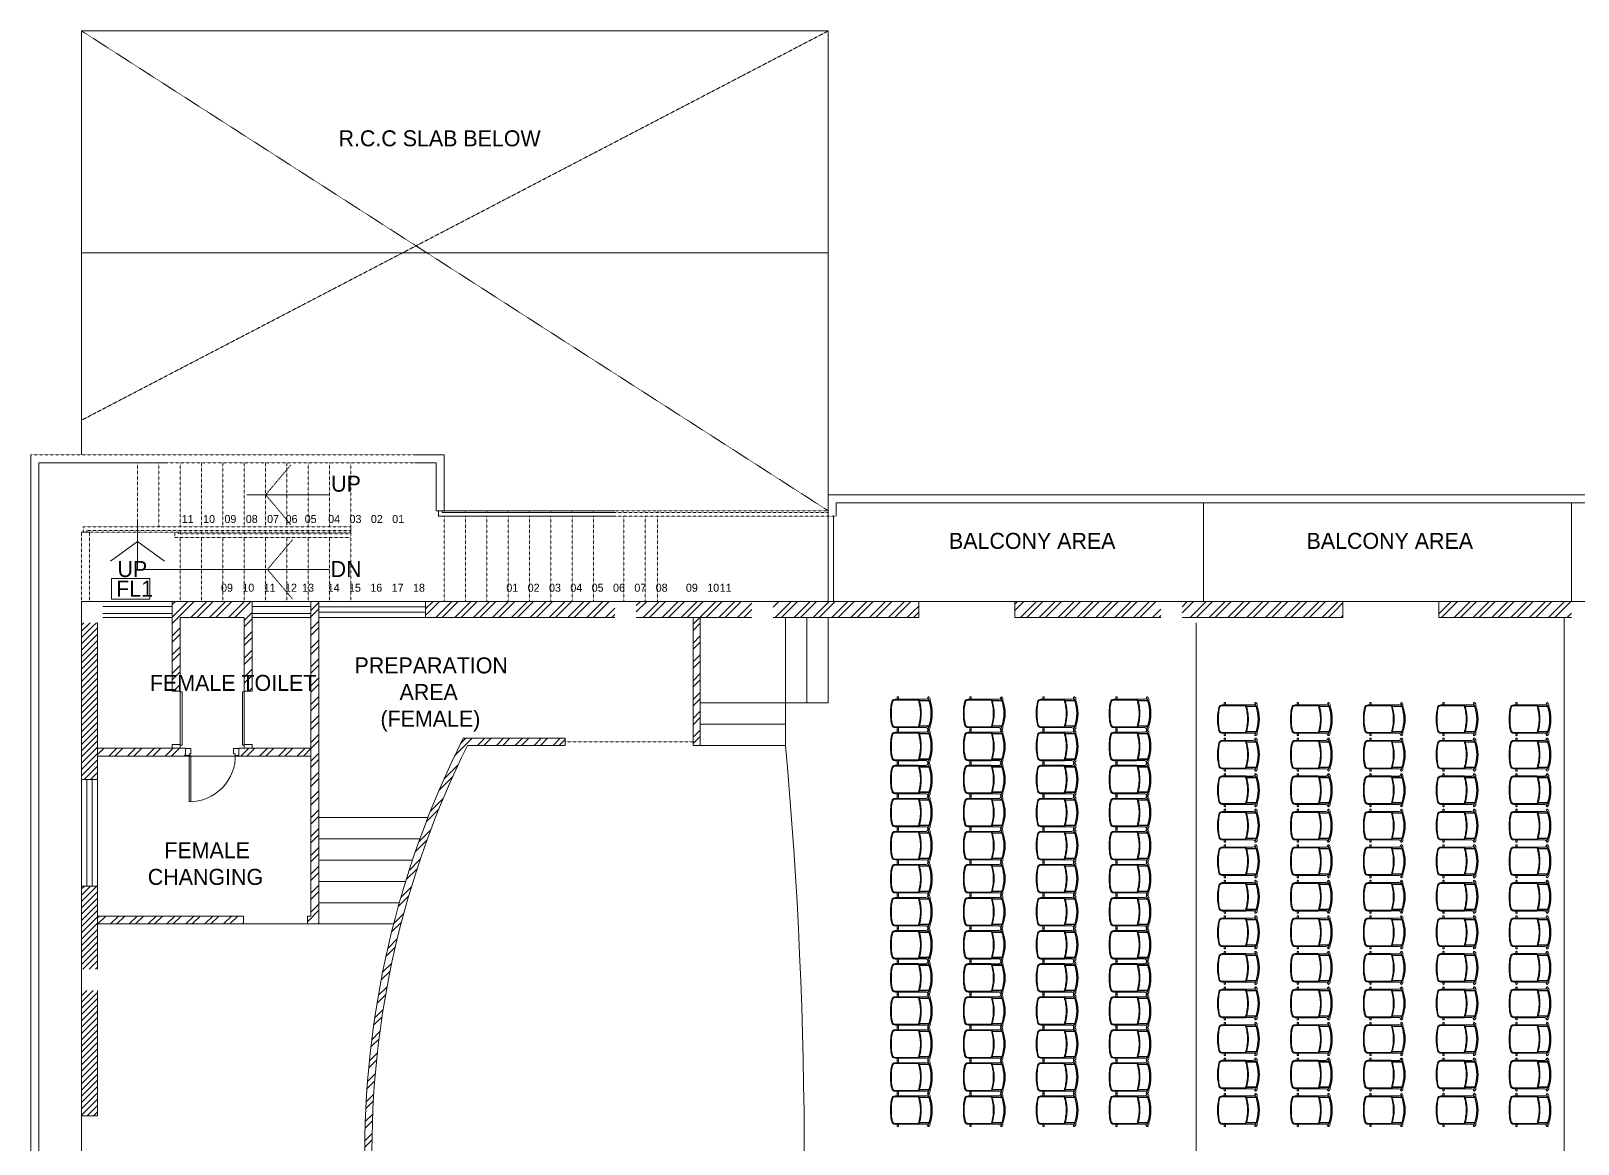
# Model space of a CAD drawing. Extents: x -95606 to 113309, y -42160 to -940.
# Drawn here: x -39272 to -38401, y -19806 to -19179 of the extents above; entities that cross this region are included whole.
import ezdxf

# ---------------------------------------------------------------- set-up
doc = ezdxf.new("R2010")
doc.units = 0
doc.header["$LTSCALE"] = 0.02
doc.header["$MEASUREMENT"] = 0
for name, pattern in [('( Dashed )', [0.75, 0.5, -0.25]), ('CENTERX2', [101.60000000000001, 63.5, -12.7, 12.7, -12.7]), ('DASHED', [0.75, 0.5, -0.25])]:
    doc.linetypes.add(name, pattern=pattern)
for name, color, linetype, lineweight in [('Hatch', 252, 'CONTINUOUS', 9), ('RBH BB WALL', 24, 'CONTINUOUS', 9), ('RBH DIMENSIONS', 8, 'CONTINUOUS', 15), ('RBH-FURNITURE', 112, 'CONTINUOUS', 15)]:
    doc.layers.add(name, color=color, linetype=linetype, lineweight=lineweight)
doc.styles.add('RBH-225', font='ARIALN.TTF', dxfattribs={"height": 225})
pattern_1 = [(45, (-408331.829835076, -522238.592711931), (-1.767766952966369, 1.767766952966369), [])]
pattern_2 = [(45, (-39005.20808518548, -20054.23424605582), (-5.303300858899106, 5.303300858899107), []), (45, (-39001.67255128546, -20054.23424605582), (-5.303300858899106, 5.303300858899107), [])]

# ---------------------------------------------------------------- blocks, each defined once
blk = doc.blocks.new('BGT')
at = {"layer": 'RBH BB WALL'}
for p, q in [((0, 24), (0, 27)), ((0, 27), (4, 27)), ((0, 27), (0, 24)), ((3.999999998835847, 27), (0, 27)), ((4, 27), (3.999999999126885, 25.00000000029104)), ((3.999999999708962, 25.00000000029104), (3.999999998835847, 27)), ((3, 24), (0, 24)), ((0, 24), (3, 24)), ((3, 24), (3, 24.99999999988358)), ((3, 24.99999999988358), (3.999999999534339, 25.00000000029104)), ((0, -3), (0, 0)), ((0, 0), (3, 0)), ((3, 0), (3, -1)), ((3.999999998835847, -3), (0, -3)), ((3, -1), (3.999999999534339, -1.000000000349246)), ((3.999999999534339, -1.000000000349246), (3.999999999534339, -4.074536263942719e-10)), ((3.999999999534339, -4.074536263942719e-10), (30, -4.074536263942719e-10)), ((3.999999999534339, -1.000000000349246), (3.999999998835847, -3)), ((30.01922366238432, -0.9999999983119778), (3.999999999534339, -0.9999999892315827))]:
    blk.add_line(p, q, dxfattribs=at)
blk.add_arc((3.999999999534339, -1.000000000349246), 26.0192236628487, 6.670106611340577e-09, 92.20259816163764, dxfattribs=at)
blk = doc.blocks.new('RGR')
at = {"layer": 'RBH-FURNITURE', "color": 253}
for p, q in [((-8.909939639444929, 4.133625013171695), (-8.909939334262162, 4.129950696777087)), ((-7.247999847284518, 5.441186048323289), (-8.034452769672498, 5.441186048323289)), ((-7.968001067987643, 3.229950702982023), (-7.968001067987643, -0.9951517914305441)), ((-7.247999847284518, 4.64118604833493), (-7.9201527510304, 4.64118604833493)), ((-7.742092349391896, 4.64118604833493), (-7.856392480549403, 4.64118604833493)), ((-7.742092349391896, 4.64118604833493), (-7.856392480549403, 4.64118604833493)), ((-7.247999847284518, 5.441186664917041), (-7.247999847284518, -0.2116696140146814)), ((-7.007999847293831, 5.258207002363633), (-7.007999847293831, -0.1996104542049579)), ((7.007999847526662, 5.258207002363633), (7.007999847526662, -0.1996104542049579)), ((7.247999847517349, 5.441186664917041), (7.247999847517349, -0.2116696140146814)), ((7.247999847517349, 5.441186048323289), (8.034452769905329, 5.441186048323289)), ((7.247999847517349, 4.64118604833493), (7.920152751205023, 4.64118604833493)), ((7.742092337401118, 4.64118604833493), (7.856392468558624, 4.64118604833493)), ((7.742092337401118, 4.64118604833493), (7.856392468558624, 4.64118604833493)), ((7.968001068220474, 3.229950702982023), (7.968001068220474, -0.9951517914305441)), ((8.90993962745415, 4.133625013171695), (8.909939322271384, 4.129950696777087)), ((-8.007993743813131, -1.186968252237421), (-8.007993743813131, -14.2301822664449)), ((-7.52799374377355, -1.245826312282588), (-7.527993743715342, -14.23015530896373)), ((7.52799374400638, -1.245826312282588), (7.52799374400638, -14.22996389609762)), ((8.007993743987754, -1.186968252237421), (8.007993743987754, -14.22996389615582)), ((-9.074356169090606, -12.40582327736774), (-8.00799375551287, -12.40582327736774)), ((-9.074356169090606, -13.12582327745622), (-8.00799375551287, -13.12582327739801)), ((-2.363613922498189, -16.3419687577989), (2.363613910449203, -16.3419687578571)), ((-2.182730947970413, -16.83902556519024), (2.182730937609449, -16.83902556507383)), ((9.07435615756549, -12.40582327736774), (8.007993743987754, -12.40582327736774)), ((9.07435615756549, -13.12582327745622), (8.007993743987754, -13.12582327739801))]:
    blk.add_line(p, q, dxfattribs=at)
for centre, radius, start, end in [((-8.88976080645807, 4.529950696742162), 0.4, 140.5482131025303, 182.3925838499391), ((-8.88976080645807, 4.529950696742162), 0.4, 179.9999892444531, 323.7562377429506), ((-7.856392368092202, 3.741186048311647), 1.7, 111.8705521126624, 142.1520177024366), ((-8.868000651418697, 3.229950696753804), 0.9, 5.336085289072447e-06, 89.99998924445309), ((-7.856392368092202, 3.741186048311647), 0.9, 89.99999733195736, 142.152002541099), ((-7.856392368092202, 3.741186048311647), 1.7, 89.99999733195736, 111.8705521126624), ((-8.868000041053165, 3.229950696753804), 1.7, 41.05981231869734, 56.11298687574735), ((0.2459625550545752, -26.02546128432732), 26.50662353515625, 90.5316715728444, 107.379082091172), ((-8.868000041053165, 3.229950696753804), 1.7, 17.64719301776583, 41.05981231869734), ((0.2459625550545752, -26.02546128432732), 26.02662353515625, 90.54147730967937, 107.2493106906216), ((1.164153218269348e-10, -15.3624773544143), 22.02164126226667, 70.78397445581174, 109.2160255441883), ((0.241693863645196, -17.38713295583148), 23.91402603753263, 90.57908583657472, 108.2517313430016), ((0.2321938636596315, -16.12155774462735), 22.5724333116327, 90.58938985271169, 109.352935943586), ((1.164153218269348e-10, -16.08139846316772), 21.99350811349702, 71.4193340375065, 108.5806659624935), ((-0.2416938634123653, -17.38713295583148), 23.91402603753263, 71.7482686569984, 89.42091416342527), ((-0.2321938634268008, -16.12155774462735), 22.5724333116327, 70.64706405641398, 89.41061014728831), ((-0.2459625548217446, -26.02546128432732), 26.50662353515625, 72.620917908828, 89.4683284271556), ((-0.2459625548217446, -26.02546128432732), 26.02662353515625, 72.75068930937843, 89.45852269032062), ((8.868000041285995, 3.229950696753804), 1.7, 138.9401876813027, 162.3528069822342), ((8.868000041285995, 3.229950696753804), 1.7, 123.8870131242526, 138.9401876813027), ((7.856392356101424, 3.741186048311647), 1.7, 68.12944788424255, 90.00000266804264), ((7.856392356101424, 3.741186048311647), 0.9, 37.84799745890098, 90.00000266804264), ((8.868000651651528, 3.229950696753804), 0.9, 90.00001075554691, 179.9999946639147), ((7.856392356101424, 3.741186048311647), 1.7, 37.84798229756346, 68.12944788424255), ((8.889760794467293, 4.529950696742162), 0.4, 216.2437622570494, 1.075554691078656e-05), ((8.889760794467293, 4.529950696742162), 0.4, 357.6074161500609, 39.45178689746965), ((-7.52799374377355, -1.186968252237421), 0.4800000000000001, 107.379081825371, 179.9999892444531), ((-7.447993743757252, -1.245826312282588), 0.08, 107.2493087665473, 179.9999892444531), ((-6.730629834753927, -0.1665381820057519), 0.519334743698193, 184.9854291151719, 227.7895338271168), ((-6.730629834753927, -0.1665381820057519), 0.279334743698193, 186.7995723987203, 277.5564799388696), ((6.730629834986757, -0.1665381820057519), 0.279334743698193, 262.4435200611304, 353.2004276012797), ((6.730629834986757, -0.1665381820057519), 0.519334743698193, 312.2104661728832, 355.0145708848281), ((7.447993743990082, -1.245826312282588), 0.08, 1.075554691078656e-05, 72.75069123345273), ((7.52799374400638, -1.186968252237421), 0.4800000000000001, 1.075554691078656e-05, 72.620918174629), ((-8.900000211433508, -12.76582327741198), 0.4, 115.8419327353213, 244.1580672721355), ((-6.007995586609468, -14.22996572719421), 1.999998168945313, 179.9999434708465, 257.0768668565335), ((-6.007995586609468, -14.22996572719421), 1.519998168945313, 179.9999434708465, 257.0768668565335), ((0.2319854925153777, 12.96437692415202), 29.9010644531222, 257.0766837943008, 265.3679279124023), ((0.2319854925153777, 12.96437692415202), 29.421064453125, 257.0766837943008, 264.9386438221347), ((-0.2319855040404946, 12.96437692415202), 29.9010644531222, 274.6320720909218, 282.9233162024486), ((-0.2319855040404946, 12.96437692415202), 29.421064453125, 275.0613561778653, 282.9233162024486), ((6.007995575084351, -14.22996572719421), 1.519998168945313, 282.923133140216, 5.652915353109305e-05), ((6.007995575084351, -14.22996572719421), 1.999998168945313, 282.923133140216, 5.652915353109305e-05), ((8.90000019990839, -12.76582327741198), 0.4, 295.8419327308661, 64.15806726167713)]:
    blk.add_arc(centre, radius, start, end, dxfattribs=at)
blk = doc.blocks.new('CHAIR')
at = {"layer": 'RBH DIMENSIONS', "rotation": 270}
blk.add_blockref('RGR', (12.15690119375117, -5.180485374012278e-09), dxfattribs=at)

msp = doc.modelspace()

# ---------------------------------------------------------------- hatches: boundary and pattern name
at = {"layer": 'Hatch', "ltscale": 0.75}
h = msp.add_hatch(dxfattribs=at)
h.set_pattern_fill('ANSI32', color=253, scale=20)
h.set_pattern_definition(pattern_2)
h.paths.add_polyline_path([(-39147.09006197621, -19500.458705082), (-39192.09006197621, -19500.458705082), (-39192.09006197615, -19506.458705082), (-39147.09006197615, -19506.458705082)])
h = msp.add_hatch(dxfattribs=at)
h.set_pattern_fill('ANSI32', color=253, scale=20)
h.set_pattern_definition(pattern_2)
h.paths.add_polyline_path([(-39109.59006197615, -19500.458705082), (-39114.09006197621, -19500.458705082), (-39114.09006197615, -19506.458705082), (-39109.59006197615, -19506.458705082)])
h = msp.add_hatch(dxfattribs=at)
h.set_pattern_fill('ANSI32', color=253, scale=20)
h.set_pattern_definition(pattern_2)
h.paths.add_polyline_path([(-38943.09006197615, -19500.458705082), (-39049.59006197621, -19500.458705082), (-39049.59006197621, -19506.458705082), (-38943.09006197615, -19506.458705082)])
h = msp.add_hatch(dxfattribs=at)
h.set_pattern_fill('ANSI32', color=253, scale=20)
h.set_pattern_definition(pattern_2)
h.paths.add_polyline_path([(-38866.09006197609, -19500.458705082), (-38931.09006197615, -19500.458705082), (-38931.09006197615, -19506.458705082), (-38866.09006197609, -19506.458705082)])
h = msp.add_hatch(dxfattribs=at)
h.set_pattern_fill('ANSI32', color=253, scale=20)
h.set_pattern_definition(pattern_2)
h.paths.add_polyline_path([(-38772.20605185853, -19506.45870508194), (-38772.20605185853, -19500.45870508194), (-38854.09006197609, -19500.458705082), (-38854.09006197609, -19506.458705082)])
h = msp.add_hatch(dxfattribs=at)
h.set_pattern_fill('ANSI32', color=253, scale=20)
h.set_pattern_definition(pattern_2)
h.paths.add_polyline_path([(-38636.09006197615, -19500.458705082), (-38718.20605185859, -19500.458705082), (-38718.20605185853, -19506.458705082), (-38636.09006197615, -19506.458705082)])
h = msp.add_hatch(dxfattribs=at)
h.set_pattern_fill('ANSI32', color=253, scale=20)
h.set_pattern_definition(pattern_2)
h.paths.add_polyline_path([(-38533.59006197621, -19500.45870508206), (-38624.09006197615, -19500.45870508206), (-38624.09006197615, -19506.458705082), (-38533.59006197621, -19506.458705082)])
h = msp.add_hatch(dxfattribs=at)
h.set_pattern_fill('ANSI32', color=253, scale=20)
h.set_pattern_definition(pattern_2)
h.paths.add_polyline_path([(-38405.09006197621, -19500.45870508206), (-38479.59006197621, -19500.45870508206), (-38479.59006197615, -19506.458705082), (-38405.09006197621, -19506.458705082)])
h = msp.add_hatch(dxfattribs=at)
h.set_pattern_fill('ANSI32', color=253, scale=20)
h.set_pattern_definition(pattern_2)
h.paths.add_polyline_path([(-39147.09006197615, -19506.458705082), (-39192.09006197615, -19506.458705082), (-39192.09006197615, -19509.458705082), (-39192.09006197615, -19550.958705082), (-39187.59006197615, -19550.958705082), (-39187.59006197615, -19509.458705082), (-39151.59006197615, -19509.458705082), (-39151.59006197615, -19550.95870508194), (-39147.09006197615, -19550.95870508194), (-39147.09006197615, -19509.458705082)])
h = msp.add_hatch(dxfattribs=at)
h.set_pattern_fill('ANSI32', color=253, scale=20)
h.set_pattern_definition(pattern_2)
h.paths.add_polyline_path([(-39109.59006197615, -19509.458705082), (-39109.59006197615, -19506.458705082), (-39114.09006197615, -19506.458705082), (-39114.09006197615, -19509.458705082), (-39114.09006197615, -19677.45870508194), (-39116.09006197615, -19677.45870508194), (-39116.09006197615, -19681.95870508194), (-39109.59006197615, -19681.95870508194)])
h = msp.add_hatch(dxfattribs=at)
h.set_pattern_fill('ANSI32', color=253, scale=20)
h.set_pattern_definition(pattern_2)
h.paths.add_polyline_path([(-38943.09006197615, -19506.458705082), (-39049.59006197621, -19506.458705082), (-39049.59006197621, -19509.458705082), (-38943.09006197615, -19509.458705082)])
h = msp.add_hatch(dxfattribs=at)
h.set_pattern_fill('ANSI32', color=253, scale=20)
h.set_pattern_definition(pattern_2)
h.paths.add_polyline_path([(-38866.09006197609, -19506.458705082), (-38931.09006197615, -19506.458705082), (-38931.09006197615, -19509.458705082), (-38866.09006197609, -19509.458705082)])
h = msp.add_hatch(dxfattribs=at)
h.set_pattern_fill('ANSI32', color=253, scale=20)
h.set_pattern_definition(pattern_2)
h.paths.add_polyline_path([(-38895.09006197615, -19509.458705082), (-38899.09006197615, -19509.458705082), (-38899.09006197615, -19581.45870505709), (-38895.09006197615, -19581.45870505709)])
h = msp.add_hatch(dxfattribs=at)
h.set_pattern_fill('ANSI32', color=253, scale=20)
h.set_pattern_definition(pattern_2)
h.paths.add_polyline_path([(-38772.20605185842, -19509.45870508194), (-38772.20605185848, -19506.458705082), (-38854.09006197609, -19506.458705082), (-38854.09006197609, -19509.458705082)])
h = msp.add_hatch(dxfattribs=at)
h.set_pattern_fill('ANSI32', color=253, scale=20)
h.set_pattern_definition(pattern_2)
h.paths.add_polyline_path([(-38636.09006197615, -19506.458705082), (-38718.20605185848, -19506.45870508223), (-38718.20605185848, -19509.45870508223), (-38636.09006197615, -19509.458705082)])
h = msp.add_hatch(dxfattribs=at)
h.set_pattern_fill('ANSI32', color=253, scale=20)
h.set_pattern_definition(pattern_2)
h.paths.add_polyline_path([(-38533.59006197621, -19506.458705082), (-38624.09006197615, -19506.458705082), (-38624.09006197615, -19509.458705082), (-38533.59006197621, -19509.458705082)])
h = msp.add_hatch(dxfattribs=at)
h.set_pattern_fill('ANSI32', color=253, scale=20)
h.set_pattern_definition(pattern_2)
h.paths.add_polyline_path([(-38405.09006197621, -19506.458705082), (-38479.59006197615, -19506.458705082), (-38479.59006197615, -19509.458705082), (-38405.09006197621, -19509.458705082)])
h = msp.add_hatch(dxfattribs=at)
h.set_pattern_fill('ANSI31', color=253, scale=20)
h.set_pattern_definition(pattern_1)
h.paths.add_polyline_path([(-39237.09006197615, -19512.458705082), (-39243.09006197615, -19512.458705082), (-39243.09006197615, -19600.68958596349), (-39237.09006197615, -19600.68958596349)])
h = msp.add_hatch(dxfattribs=at)
h.set_pattern_fill('ANSI31', color=253, scale=20)
h.set_pattern_definition(pattern_1)
h.paths.add_polyline_path([(-39234.09006197615, -19512.458705082), (-39237.09006197615, -19512.458705082), (-39237.09006197615, -19600.68958596349), (-39234.09006197615, -19600.68958596349)])
h = msp.add_hatch(dxfattribs=at)
h.set_pattern_fill('ANSI32', color=253, scale=20)
h.set_pattern_definition(pattern_2)
edge = h.paths.add_edge_path()
edge.add_line((-39025.96458672475, -19581.45870505703), (-38971.09006197615, -19581.45870505703))
edge.add_line((-38971.09006197615, -19581.45870505703), (-38971.09006197615, -19577.45870505709))
edge.add_line((-38971.09006197615, -19577.45870505709), (-39028.4360272216, -19577.45870505709))
edge.add_arc((-38565.18322884569, -19810.61526374943), 518.6184879700705, 153.2837470653209, 169.202570529895)
edge.add_line((-39074.61991693584, -19713.458705082), (-39070.54724741894, -19713.458705082))
edge.add_arc((-38565.18322884395, -19810.61526375001), 514.6184879718959, 153.5578454749856, 169.1176249655347, ccw=False)
h = msp.add_hatch(dxfattribs=at)
h.set_pattern_fill('ANSI32', color=253, scale=20)
h.set_pattern_definition(pattern_2)
h.paths.add_polyline_path([(-39184.64839137717, -19582.95870508194), (-39234.09006197615, -19582.95870508194), (-39234.09006197615, -19587.458705082), (-39184.64839137717, -19587.45870508194)])
h = msp.add_hatch(dxfattribs=at)
h.set_pattern_fill('ANSI32', color=253, scale=20)
h.set_pattern_definition(pattern_2)
h.paths.add_polyline_path([(-39114.09006197615, -19582.95870508188), (-39154.64839137717, -19582.95870508194), (-39154.64839137717, -19583.20870508252), (-39154.64839137717, -19587.45870508194), (-39114.09006197615, -19587.45870508194)])
h = msp.add_hatch(dxfattribs=at)
h.set_pattern_fill('ANSI31', color=253, scale=20)
h.set_pattern_definition(pattern_1)
h.paths.add_polyline_path([(-39237.09006197615, -19660.68958596343), (-39243.09006197615, -19660.68958596343), (-39243.09006197615, -19707.458705082), (-39237.09006197615, -19707.458705082)])
h = msp.add_hatch(dxfattribs=at)
h.set_pattern_fill('ANSI31', color=253, scale=20)
h.set_pattern_definition(pattern_1)
h.paths.add_polyline_path([(-39234.09006197615, -19660.68958596343), (-39237.09006197615, -19660.68958596343), (-39237.09006197615, -19707.458705082), (-39234.09006197615, -19707.458705082)])
h = msp.add_hatch(dxfattribs=at)
h.set_pattern_fill('ANSI32', color=253, scale=20)
h.set_pattern_definition(pattern_2)
h.paths.add_polyline_path([(-39152.09006197615, -19677.45870508194), (-39234.09006197615, -19677.458705082), (-39234.09006197615, -19681.958705082), (-39152.09006197615, -19681.95870508194)])
h = msp.add_hatch(dxfattribs=at)
h.set_pattern_fill('ANSI31', color=253, scale=20)
h.set_pattern_definition(pattern_1)
h.paths.add_polyline_path([(-39237.09006197615, -19719.458705082), (-39243.09006197615, -19719.458705082), (-39243.09006197615, -19789.958705082), (-39237.09006197615, -19789.958705082)])
h = msp.add_hatch(dxfattribs=at)
h.set_pattern_fill('ANSI31', color=253, scale=20)
h.set_pattern_definition(pattern_1)
h.paths.add_polyline_path([(-39234.09006197615, -19719.458705082), (-39237.09006197615, -19719.458705082), (-39237.09006197615, -19789.958705082), (-39234.09006197615, -19789.958705082)])
h = msp.add_hatch(dxfattribs=at)
h.set_pattern_fill('ANSI32', color=253, scale=20)
h.set_pattern_definition(pattern_2)
edge = h.paths.add_edge_path()
edge.add_arc((-38565.18322884534, -19810.61526374931), 514.6184879703977, 169.1176249655817, 180.7062739274016, ccw=False)
edge.add_line((-39070.54724741894, -19713.458705082), (-39074.61991693584, -19713.458705082))
edge.add_arc((-38565.18322884511, -19810.61526374937), 518.6184879706278, 169.2025705299133, 180.7008263060182)
edge.add_arc((-38565.18322884564, -19823.30214641452), 518.61848797008, 179.2991736941997, 190.7974294701114)
edge.add_line((-39074.61991693579, -19920.458705082), (-39070.54724741889, -19920.458705082))
edge.add_arc((-38565.18322884569, -19823.30214641452), 514.618487970025, 179.2937260728376, 190.882375034446, ccw=False)

# ---------------------------------------------------------------- linework, layer by layer
at = {"layer": 'Hatch', "color": 253, "ltscale": 0.75}
for p, q in [((-39243.09006197592, -19179.458705082), (-38823.09006197586, -19179.45870508194)), ((-39243.09006197592, -19417.958705082), (-39243.09006197592, -19179.458705082)), ((-38823.09006197586, -19179.45870508194), (-38823.09006197592, -19500.45870508188)), ((-39271.59006197621, -20161.958705082), (-39271.59006197609, -19417.958705082)), ((-39267.09006197615, -20157.45870508194), (-39267.09006197609, -19422.45870508206)), ((-39195.09006197615, -19422.45870508212), (-39267.09006197621, -19422.458705082)), ((-39055.59006197586, -19417.95870508206), (-39039.09006197627, -19417.95870508183)), ((-39055.59006197586, -19422.45870508206), (-39043.59006197598, -19422.458705082)), ((-39043.59006197621, -19449.45870508212), (-39043.59006197662, -19422.45870508212)), ((-39039.09006197551, -19449.45870508206), (-39039.09006197592, -19417.95870508177)), ((-37819.4867909302, -19440.45870508293), (-38823.09006197592, -19440.45870508194)), ((-39039.09006197621, -19449.45870508206), (-39043.59006197621, -19449.45870508212)), ((-39039.09006197621, -19449.45870508206), (-38943.09006197621, -19449.45870508206)), ((-37823.98679093026, -19444.95870508212), (-38818.59006197615, -19444.95870508206)), ((-38612.09006197621, -19500.45870508202), (-38612.09006197615, -19444.95870508208)), ((-38405.09006197621, -19500.458705082), (-38405.09006197615, -19444.95870508206)), ((-39211.68360343039, -19482.45870508223), (-39211.68360343039, -19455.45870508223)), ((-39243.09006197586, -19461.45870508247), (-39238.59006197586, -19461.45870508252)), ((-39243.09006197615, -19789.95870508194), (-39243.09006197615, -19500.458705082)), ((-38811.09006197615, -19500.458705082), (-39243.09006197615, -19500.458705082)), ((-39192.09006197615, -19509.458705082), (-39192.09006197621, -19500.458705082)), ((-39147.09006197615, -19509.458705082), (-39147.09006197621, -19500.458705082)), ((-39114.09006197615, -19509.458705082), (-39114.09006197621, -19500.458705082)), ((-39109.59006197615, -19509.458705082), (-39109.59006197621, -19500.458705082)), ((-39049.59006197615, -19509.45870508159), (-39049.59006197621, -19500.45870508159)), ((-38772.20605185853, -19500.45870508206), (-38811.09006197615, -19500.458705082)), ((-38772.20605185853, -19500.458705082), (-38772.20605185853, -19509.45870508206)), ((-38718.20605185853, -19500.458705082), (-38772.20605185853, -19500.458705082)), ((-38718.20605185853, -19500.458705082), (-38718.20605185848, -19509.45870508206)), ((-38533.59006197615, -19500.45870508206), (-38718.20605185853, -19500.45870508188)), ((-38533.59006197621, -19500.45870508212), (-38533.59006197621, -19509.45870508218)), ((-38479.59006197621, -19500.45870508212), (-38533.59006197621, -19500.45870508212)), ((-38479.59006197621, -19500.45870508212), (-38479.59006197615, -19509.45870508218)), ((-38326.59006197615, -19500.45870508212), (-38479.59006197615, -19500.45870508206)), ((-39192.09006197621, -19503.32864481314), (-39231.09006197615, -19503.32864481314)), ((-39192.09006197615, -19507.17166614304), (-39231.09006197609, -19507.17166614304)), ((-39192.09006197615, -19509.458705082), (-39231.09006197615, -19509.458705082)), ((-39151.59006197615, -19509.458705082), (-39187.59006197615, -19509.458705082)), ((-39114.09006197621, -19503.3286448125), (-39147.09006197621, -19503.32864481256)), ((-39114.09006197621, -19507.1716661424), (-39147.09006197615, -19507.17166614246)), ((-39114.09006197615, -19509.458705082), (-39147.09006197615, -19509.458705082)), ((-39114.09006197615, -19677.458705082), (-39114.09006197615, -19509.458705082)), ((-39049.59006197615, -19503.49104781855), (-39109.59006197615, -19503.49104781896)), ((-39049.59006197615, -19506.42636234545), (-39109.59006197615, -19506.42636234504)), ((-39109.59006197615, -19681.95870508194), (-39109.59006197615, -19509.458705082)), ((-38943.09006197615, -19509.458705082), (-39109.59006197615, -19509.458705082)), ((-38866.09006197609, -19509.458705082), (-38931.09006197615, -19509.458705082)), ((-38899.09006197615, -19509.45870505703), (-38899.09006197615, -19581.45870505709)), ((-38895.09006197615, -19509.45870505703), (-38895.09006197615, -19557.45870505703)), ((-38895.09006197615, -19509.45870505703), (-38895.09006197615, -19581.45870505709)), ((-38772.20605185853, -19509.458705082), (-38854.09006197609, -19509.458705082)), ((-38823.09006197615, -19557.45870508177), (-38823.09006197615, -19509.458705082)), ((-38636.09006197615, -19509.458705082), (-38718.20605185853, -19509.458705082)), ((-38533.59006197621, -19509.458705082), (-38624.09006197615, -19509.458705082)), ((-38405.09006197621, -19509.458705082), (-38479.59006197609, -19509.458705082)), ((-38409.09006197615, -19509.45870508206), (-38409.09006197615, -20124.458705082)), ((-39234.09006197615, -19707.458705082), (-39234.09006197615, -19512.458705082)), ((-38616.09006197615, -19512.458705082), (-38616.09006197609, -20124.458705082)), ((-38847.09006197615, -19581.45870508183), (-38847.09006197615, -19557.45870508183)), ((-38847.09006197615, -19557.45870508183), (-38823.09006197615, -19557.45870508177)), ((-38971.09006197615, -19577.45870505709), (-39028.4360272156, -19577.45870505709)), ((-38971.09006197615, -19577.45870508206), (-38971.09006197615, -19581.458705082)), ((-39184.64839137717, -19587.45870508194), (-39234.09006197621, -19587.458705082)), ((-39184.64839137717, -19582.95870508194), (-39233.86482562723, -19582.95870508194)), ((-39187.59006197615, -19580.95870508194), (-39192.09006197615, -19580.95870508188)), ((-39192.09006197615, -19580.958705082), (-39192.09006197615, -19582.958705082)), ((-39187.59006197615, -19580.958705082), (-39187.59006197615, -19582.958705082)), ((-39184.64839137717, -19587.45870508194), (-39184.64839137717, -19582.95870508194)), ((-39184.64839137717, -19587.45870508194), (-39154.64839137711, -19587.45870508194)), ((-39113.86482562723, -19582.95870508188), (-39154.64839137717, -19582.95870508194)), ((-39154.64839137711, -19587.45870508194), (-39154.64839137711, -19582.95870508183)), ((-39114.09006197621, -19587.45870508194), (-39154.64839137711, -19587.45870508194)), ((-39147.09006197615, -19580.95870508194), (-39151.59006197615, -19580.95870508188)), ((-39151.59006197615, -19580.958705082), (-39151.59006197615, -19582.958705082)), ((-39147.09006197615, -19580.958705082), (-39147.09006197615, -19582.958705082)), ((-38971.09006197609, -19581.45870505703), (-39025.96458674867, -19581.45870505703)), ((-38895.09006197615, -19581.45870505709), (-38899.09006197615, -19581.45870505709)), ((-39234.09006197615, -19600.68958596343), (-39243.09006197615, -19600.68958596349)), ((-39240.05771923919, -19600.68958596343), (-39240.05771923879, -19660.68958596343)), ((-39237.1224047123, -19600.68958596343), (-39237.1224047127, -19660.68958596343)), ((-39234.09006197574, -19660.68958596343), (-39243.09006197574, -19660.68958596349)), ((-39152.09006197615, -19677.45870508194), (-39234.09006197615, -19677.458705082)), ((-39152.09006197615, -19681.95870508194), (-39234.09006197615, -19681.958705082)), ((-39152.09006197615, -19677.45870508194), (-39152.09006197615, -19681.95870508194)), ((-39152.09006197615, -19681.95870508194), (-39116.09006197615, -19681.95870508194)), ((-39114.09006197615, -19677.45870508194), (-39116.09006197615, -19677.45870508194)), ((-39116.09006197615, -19677.45870508194), (-39116.09006197615, -19681.95870508194)), ((-39109.59006197615, -19681.95870508194), (-39116.09006197615, -19681.95870508194)), ((-39234.09006197615, -19789.958705082), (-39234.09006197615, -19719.458705082)), ((-39243.09006197615, -19789.958705082), (-39243.09006197615, -19843.958705082)), ((-39243.09006197615, -19789.958705082), (-39234.09006197615, -19789.958705082))]:
    msp.add_line(p, q, dxfattribs=at)
at = {"layer": 'Hatch', "color": 253, "linetype": 'CENTERX2', "ltscale": 0.12}
for p, q in [((-38823.09006197586, -19179.45870508194), (-39243.09006197592, -19398.45870508194)), ((-39243.09006197592, -19179.458705082), (-38823.09006197592, -19449.458705082))]:
    msp.add_line(p, q, dxfattribs=at)
at = {"layer": 'Hatch', "color": 253}
msp.add_line((-39243.09006197592, -19304.32298197608), (-38823.0900619758, -19304.32298197608), dxfattribs=at)
at = {"layer": 'Hatch', "color": 253, "ltscale": 2}
msp.add_line((-38823.09006197598, -19428.458705082), (-38823.09006197592, -19303.59442818775), dxfattribs=at)
at = {"layer": 'Hatch', "color": 253, "linetype": '( Dashed )', "ltscale": 0.75}
msp.add_line((-39271.59006197615, -19417.95870508206), (-39055.59006197586, -19417.95870508206), dxfattribs=at)
at = {"layer": 'Hatch', "color": 253, "linetype": '( Dashed )', "ltscale": 0.25}
for p, q in [((-39267.09006197621, -19422.458705082), (-39055.59006197586, -19422.458705082)), ((-39211.59006197592, -19458.45870508282), (-39211.59006197592, -19422.45870508218)), ((-39199.59006197592, -19458.4587050827), (-39199.59006197592, -19422.45870508218)), ((-39187.59006197592, -19458.45870508258), (-39187.59006197592, -19422.45870508218)), ((-39175.5900619758, -19422.45870508223), (-39175.59006197592, -19458.45870508258)), ((-39163.59006197586, -19422.45870508223), (-39163.59006197586, -19458.45870508252)), ((-39151.59006197586, -19422.45870508223), (-39151.59006197586, -19458.45870508252)), ((-39139.59006197586, -19422.45870508223), (-39139.59006197586, -19458.45870508252)), ((-39127.59006197586, -19422.45870508223), (-39127.59006197592, -19458.45870508252)), ((-39115.59006197586, -19458.45870508252), (-39115.5900619758, -19422.45870508223)), ((-39103.59006197586, -19458.45870508252), (-39103.59006197586, -19422.45870508223)), ((-39091.59006197586, -19458.45870508241), (-39091.59006197586, -19422.45870508223)), ((-39039.09006197621, -19450.458705082), (-39039.09006197627, -19449.45870508206)), ((-39027.09006197621, -19450.458705082), (-39027.09006197621, -19449.45870508206)), ((-39015.09006197621, -19450.458705082), (-39015.09006197621, -19449.45870508206)), ((-39003.09006197621, -19450.458705082), (-39003.09006197621, -19449.45870508206)), ((-38991.09006197621, -19450.458705082), (-38991.09006197621, -19449.45870508206)), ((-38979.09006197621, -19450.458705082), (-38979.09006197621, -19449.45870508206)), ((-38971.59006197615, -19449.458705082), (-38823.09006197609, -19449.458705082)), ((-38967.09006197615, -19450.458705082), (-38967.09006197615, -19449.45870508206)), ((-38955.09006197615, -19450.458705082), (-38955.09006197615, -19449.45870508206)), ((-38938.09006197627, -19450.458705082), (-38938.09006197621, -19449.45870508206)), ((-38926.09006197621, -19450.458705082), (-38926.09006197621, -19449.45870508206)), ((-38919.09006197633, -19450.458705082), (-38919.09006197627, -19449.45870508206)), ((-39039.09006197621, -19500.458705082), (-39039.09006197627, -19452.458705082)), ((-39027.09006197621, -19500.458705082), (-39027.09006197615, -19452.458705082)), ((-39015.09006197621, -19500.458705082), (-39015.09006197615, -19452.458705082)), ((-39003.09006197621, -19500.458705082), (-39003.09006197627, -19452.458705082)), ((-38991.09006197621, -19500.458705082), (-38991.09006197621, -19452.458705082)), ((-38979.09006197621, -19500.458705082), (-38979.09006197621, -19452.458705082)), ((-38967.09006197621, -19500.458705082), (-38967.09006197615, -19452.458705082)), ((-38955.09006197621, -19500.458705082), (-38955.09006197615, -19452.458705082)), ((-38938.09006197621, -19500.458705082), (-38938.09006197627, -19452.45870508194)), ((-38926.09006197627, -19500.458705082), (-38926.09006197621, -19452.458705082)), ((-38919.09006197627, -19500.458705082), (-38919.09006197627, -19452.458705082)), ((-39243.09006197586, -19461.45870508252), (-39243.09006197586, -19500.458705082)), ((-39238.59006197586, -19461.45870508258), (-39238.59006197586, -19500.458705082)), ((-39187.59006197586, -19464.45870508247), (-39187.59006197586, -19500.458705082)), ((-39175.59006197592, -19464.45870508258), (-39175.59006197586, -19500.458705082)), ((-39163.5900619758, -19464.45870508247), (-39163.59006197586, -19500.458705082)), ((-39151.59006197586, -19464.45870508247), (-39151.59006197586, -19500.458705082)), ((-39139.5900619758, -19464.45870508247), (-39139.59006197586, -19500.458705082)), ((-39127.5900619758, -19464.45870508247), (-39127.59006197586, -19500.458705082)), ((-39115.59006197586, -19464.45870508247), (-39115.59006197586, -19500.458705082)), ((-39103.5900619758, -19464.45870508247), (-39103.59006197586, -19500.458705082)), ((-39091.59006197586, -19464.45870508264), (-39091.59006197586, -19500.458705082))]:
    msp.add_line(p, q, dxfattribs=at)
at = {"layer": 'Hatch', "color": 253, "ltscale": 5}
for p, q in [((-38823.09006197615, -19450.458705082), (-38823.09006197615, -19440.45870508206)), ((-39042.34006197621, -19449.45870508212), (-39042.34006197621, -19452.45870508206)), ((-39040.34006197621, -19449.45870508212), (-39040.34006197621, -19450.45870508206)), ((-38818.59006197615, -19452.45870508206), (-38818.59006197615, -19444.95870508206)), ((-39042.34006197621, -19452.45870508206), (-38943.09006197621, -19452.45870508206)), ((-39040.34006197621, -19450.45870508206), (-38943.09006197621, -19450.45870508206)), ((-38820.09006197615, -19452.45870508194), (-38820.09006197615, -19500.458705082)), ((-38847.09006197615, -19509.45870508194), (-38847.09006197615, -19581.45870508188)), ((-38835.09006197615, -19509.45870508194), (-38835.09006197615, -19557.45870508194)), ((-38823.09006197615, -19509.45870508194), (-38823.09006197615, -19557.45870508194)), ((-38835.09006197615, -19557.45870505686), (-38895.09006197615, -19557.45870505703)), ((-38847.09006197615, -19569.45870505697), (-38895.09006197615, -19569.45870505697)), ((-38847.09006197615, -19581.45870505697), (-38895.09006197615, -19581.45870505697)), ((-39109.59006197615, -19621.95870510686), (-39048.27104584801, -19621.95870510691)), ((-39109.59006197615, -19633.95870510686), (-39052.78716273476, -19633.95870510691)), ((-39109.59006197615, -19645.95870510686), (-39056.96911086362, -19645.95870510691)), ((-39109.59006197615, -19657.95870510686), (-39060.8253488881, -19657.95870510691)), ((-39109.59006197615, -19669.95870510686), (-39064.36342533607, -19669.95870510691)), ((-39109.59006197615, -19681.95870510686), (-39067.59006197615, -19681.95870510686))]:
    msp.add_line(p, q, dxfattribs=at)
at = {"layer": 'Hatch', "color": 253, "linetype": '( Dashed )', "ltscale": 5}
for p, q in [((-39242.19307988007, -19458.45870508258), (-39091.59006197586, -19458.45870508276)), ((-39242.19307988007, -19461.45870508247), (-39242.19307988007, -19458.45870508258)), ((-39091.59006197586, -19458.45870508247), (-39091.59006197586, -19460.45870508252)), ((-38976.09006197615, -19452.45870508194), (-38818.59006197615, -19452.45870508206)), ((-38974.09006197615, -19450.458705082), (-38823.09006197609, -19450.45870508194)), ((-39240.19307988007, -19460.458705082), (-39091.59006197592, -19460.45870508415)), ((-39240.19307988007, -19461.45870508247), (-39240.19307988007, -19460.45870508194)), ((-39187.59006197586, -19461.45870508252), (-39238.59006197586, -19461.45870508252)), ((-39190.65559688762, -19461.45870508258), (-39190.65559688762, -19464.45870508258)), ((-39190.65559688768, -19464.45870508252), (-39091.59006197592, -19464.45870508258)), ((-39188.65559688762, -19461.45870508258), (-39188.65559688768, -19462.45870508258)), ((-39188.65559688768, -19462.45870508258), (-39091.59006197592, -19462.4587050827)), ((-39187.59006197586, -19461.45870508258), (-39187.59006197592, -19460.45870508264)), ((-39187.59006197586, -19461.45870508258), (-39187.59006197592, -19462.45870508258)), ((-39187.59006197586, -19461.45870508252), (-39091.59006197586, -19461.45870508258)), ((-39175.59006197592, -19460.45870508264), (-39175.59006197586, -19462.45870508258)), ((-39163.59006197586, -19460.45870508258), (-39163.59006197586, -19462.4587050827)), ((-39151.59006197586, -19460.45870508258), (-39151.59006197586, -19462.4587050827)), ((-39139.59006197586, -19460.45870508258), (-39139.59006197586, -19462.4587050827)), ((-39127.59006197592, -19460.45870508258), (-39127.59006197586, -19462.4587050827)), ((-39115.59006197586, -19461.45870508252), (-39115.59006197586, -19460.45870508258)), ((-39115.59006197586, -19461.45870508252), (-39115.59006197586, -19462.4587050827)), ((-39103.59006197586, -19461.45870508252), (-39103.59006197586, -19460.45870508258)), ((-39103.59006197586, -19461.45870508252), (-39103.59006197586, -19462.4587050827)), ((-39091.59006197586, -19461.45870508247), (-39091.59006197586, -19460.45870508252)), ((-39091.59006197586, -19461.45870508258), (-39091.59006197586, -19462.45870508258)), ((-39091.59006197586, -19462.45870508258), (-39091.59006197586, -19464.45870508258))]:
    msp.add_line(p, q, dxfattribs=at)
at = {"layer": 'Hatch', "color": 253, "linetype": 'DASHED', "ltscale": 0.15}
for p in [(-38899.09006197615, -19579.45870508206), (-38935.09006197615, -19579.45870508206)]:
    msp.add_line(p, (-38971.09006197615, -19579.45870508206), dxfattribs=at)
at = {"layer": 'Hatch', "color": 253, "linetype": '( Dashed )', "ltscale": 0.75}
for points in [[(-39125.43743612901, -19423.7177372559), (-39139.59006197586, -19440.45870508241), (-39125.43743612901, -19457.19967290892)], [(-39124.40600489841, -19465.71773725572), (-39138.55863074526, -19482.45870508223), (-39124.40600489841, -19499.19967290874)]]:
    msp.add_lwpolyline(points, dxfattribs=at)
at = {"layer": 'Hatch', "color": 253, "ltscale": 0.75}
for points in [[(-39103.59006197586, -19440.45870508235), (-39150.1273610335, -19440.45870508241)], [(-39226.90410387986, -19477.82085840816), (-39211.68360343039, -19466.65950224454), (-39196.46310298091, -19477.82085840816)], [(-39211.68360343039, -19482.45870508223), (-39103.5900619758, -19482.45870508223)], [(-39192.09006197615, -19509.458705082), (-39192.09006197615, -19550.958705082), (-39187.59006197615, -19550.958705082), (-39187.59006197615, -19509.458705082)], [(-39151.59006197615, -19509.458705082), (-39151.59006197615, -19550.95870508194), (-39147.09006197615, -19550.95870508194), (-39147.09006197615, -19509.458705082)]]:
    msp.add_lwpolyline(points, dxfattribs=at)
at = {"layer": 'Hatch', "color": 253}
msp.add_lwpolyline([(-39226.30683332727, -19487.57168490351), (-39204.71011766487, -19487.57168490351), (-39204.71011766487, -19499.25221355922), (-39226.30683332727, -19499.25221355922)], close=True, dxfattribs=at)
at = {"layer": 'Hatch', "color": 253, "ltscale": 0.75}
for points in [[(-39049.59006197621, -19500.45870508159), (-39049.59006197621, -19509.458705082), (-39109.59006197615, -19509.458705082), (-39109.59006197615, -19500.45870508159)], [(-39187.59006197615, -19551.2787789516), (-39186.59006197615, -19551.2787789516), (-39186.59006197615, -19581.2787789516), (-39187.59006197615, -19581.2787789516)], [(-39151.59006197615, -19551.2787789516), (-39152.59006197615, -19551.2787789516), (-39152.59006197615, -19581.2787789516), (-39151.59006197615, -19581.2787789516)], [(-39243.09006197615, -19600.68958596349), (-39234.09006197574, -19600.68958596349), (-39234.09006197574, -19660.68958596343), (-39243.09006197615, -19660.68958596343)]]:
    msp.add_lwpolyline(points, close=True, dxfattribs=at)
for centre, radius, start, end in [((-38565.18322884552, -19810.61526374943), 518.618487970205, 153.2837470685736, 180.7008263072908), ((-38565.18322884552, -19810.61526374943), 514.618487970205, 153.5578454778929, 180.7008263072908), ((-41479.28632790035, -19816.95870509085), 2642.710243736434, 354.8874157772335, 5.112584222766491)]:
    msp.add_arc(centre, radius, start, end, dxfattribs=at)

# ---------------------------------------------------------------- block references
at = {"layer": 'Hatch', "color": 253, "xscale": -1, "rotation": 180}
for p in [(-38783.40793760474, -19563.45869993906), (-38742.40793760474, -19563.45869993906), (-38701.40793760474, -19563.45869993906), (-38660.40793760474, -19563.45869993906), (-38783.40793760474, -19582.05870035045), (-38742.40793760474, -19582.05870035045), (-38701.40793760474, -19582.05870035045), (-38660.40793760474, -19582.05870035045), (-38783.40793760474, -19600.65870076184), (-38742.40793760474, -19600.65870076184), (-38701.40793760474, -19600.65870076184), (-38660.40793760474, -19600.65870076184), (-38783.40793760474, -19619.25870117323), (-38742.40793760474, -19619.25870117323), (-38701.40793760474, -19619.25870117323), (-38660.40793760474, -19619.25870117323), (-38783.40793760474, -19637.85870158462), (-38742.40793760474, -19637.85870158462), (-38701.40793760474, -19637.85870158462), (-38660.40793760474, -19637.85870158462), (-38783.40793760474, -19656.45870199601), (-38742.40793760474, -19656.45870199601), (-38701.40793760474, -19656.45870199601), (-38660.40793760474, -19656.45870199601), (-38783.40793760474, -19675.05870240739), (-38742.40793760474, -19675.05870240739), (-38701.40793760474, -19675.05870240739), (-38660.40793760474, -19675.05870240739), (-38783.40793760474, -19693.65870281878), (-38742.40793760474, -19693.65870281878), (-38701.40793760474, -19693.65870281878), (-38660.40793760474, -19693.65870281878), (-38783.40793760474, -19712.25870323017), (-38742.40793760474, -19712.25870323017), (-38701.40793760474, -19712.25870323017), (-38660.40793760474, -19712.25870323017), (-38783.40793760474, -19730.85870364156), (-38742.40793760474, -19730.85870364156), (-38701.40793760474, -19730.85870364156), (-38660.40793760474, -19730.85870364156), (-38783.40793760474, -19749.45870405295), (-38742.40793760474, -19749.45870405295), (-38701.40793760474, -19749.45870405295), (-38660.40793760474, -19749.45870405295), (-38783.40793760474, -19768.05870446434), (-38742.40793760474, -19768.05870446434), (-38701.40793760474, -19768.05870446434), (-38660.40793760474, -19768.05870446434), (-38783.40793760474, -19786.65870487572), (-38742.40793760474, -19786.65870487572), (-38701.40793760474, -19786.65870487572), (-38660.40793760474, -19786.65870487572)]:
    msp.add_blockref('CHAIR', p, dxfattribs=at)
at = {"layer": 'Hatch', "color": 253}
for p in [(-38599.40793760474, -19566.6587048791), (-38558.40793760469, -19566.65870487701), (-38517.40793760469, -19566.65870487701), (-38476.40793760469, -19566.65870487701), (-38435.40793760469, -19566.65870487701), (-38599.40793760474, -19586.6587048791), (-38558.40793760469, -19586.65870487701), (-38517.40793760469, -19586.65870487701), (-38476.40793760469, -19586.65870487701), (-38435.40793760469, -19586.65870487701), (-38599.40793760474, -19606.6587048791), (-38558.40793760469, -19606.65870487701), (-38517.40793760469, -19606.65870487701), (-38476.40793760469, -19606.65870487701), (-38435.40793760469, -19606.65870487701), (-38599.40793760474, -19626.6587048791), (-38558.40793760469, -19626.65870487701), (-38517.40793760469, -19626.65870487701), (-38476.40793760469, -19626.65870487701), (-38435.40793760469, -19626.65870487701), (-38599.40793760474, -19646.6587048791), (-38558.40793760469, -19646.65870487701), (-38517.40793760469, -19646.65870487701), (-38476.40793760469, -19646.65870487701), (-38435.40793760469, -19646.65870487701), (-38599.40793760474, -19666.6587048791), (-38558.40793760469, -19666.65870487701), (-38517.40793760469, -19666.65870487701), (-38476.40793760469, -19666.65870487701), (-38435.40793760469, -19666.65870487701), (-38599.40793760474, -19686.6587048791), (-38558.40793760469, -19686.65870487701), (-38517.40793760469, -19686.65870487701), (-38476.40793760469, -19686.65870487701), (-38435.40793760469, -19686.65870487701), (-38599.40793760474, -19706.6587048791), (-38558.40793760469, -19706.65870487701), (-38517.40793760469, -19706.65870487701), (-38476.40793760469, -19706.65870487701), (-38435.40793760469, -19706.65870487701), (-38599.40793760474, -19726.6587048791), (-38558.40793760469, -19726.65870487701), (-38517.40793760469, -19726.65870487701), (-38476.40793760469, -19726.65870487701), (-38435.40793760469, -19726.65870487701), (-38599.40793760474, -19746.6587048791), (-38558.40793760469, -19746.65870487701), (-38517.40793760469, -19746.65870487701), (-38476.40793760469, -19746.65870487701), (-38435.40793760469, -19746.65870487701), (-38599.40793760474, -19766.6587048791), (-38558.40793760469, -19766.65870487701), (-38517.40793760469, -19766.65870487701), (-38476.40793760469, -19766.65870487701), (-38435.40793760469, -19766.65870487701), (-38599.40793760474, -19786.6587048791), (-38558.40793760469, -19786.65870487701), (-38517.40793760469, -19786.65870487701), (-38476.40793760469, -19786.65870487701), (-38435.40793760469, -19786.65870487701)]:
    msp.add_blockref('CHAIR', p, dxfattribs=at)
at = {"layer": 'Hatch', "color": 253, "rotation": 270}
msp.add_blockref('BGT', (-39181.64839137717, -19583.20870508252), dxfattribs=at)

# ---------------------------------------------------------------- texts
at = {"layer": 'Hatch', "color": 253, "char_height": 9, "attachment_point": 1, "style": 'RBH-225'}
for s, width, insert in [('\\pi34.248;{\\fStylus BT|b0|i0|c0|p34;R.C.C SLAB BELOW}', 186.2468597287079, (-39132.8130585451, -19235.37074917269)), ('\\pi27.936;{\\fStylus BT|b0|i0|c0|p34;UP}', 70.71517051081175, (-39130.67532858088, -19429.69947137939)), ('\\pi46.595;{\\fStylus BT|b0|i0|c0|p34;BALCONY AREA }', 186.2468597287079, (-38801.7810852184, -19461.87696775688)), ('\\pi46.595;{\\fStylus BT|b0|i0|c0|p34;BALCONY AREA }', 186.2468597287079, (-38600.65126207126, -19461.87696775688)), ('\\pi27.936;{\\fStylus BT|b0|i0|c0|p34;UP}', 70.71517051081175, (-39250.83277328177, -19477.73480771295)), ('\\pi27.682;{\\fStylus BT|b0|i0|c0|p34;DN}', 70.71517051081175, (-39130.67532858088, -19477.73480771318)), ('\\pi27.072;{\\fStylus BT|b0|i0|c0|p34;FL1}', 70.71517051081175, (-39250.72440414141, -19488.75960091337)), ('\\pi-5.6168;{\\fStylus BT|b0|i0|c0|p34;PREPARATION \\P\\pi19.716;AREA\\P\\pi9;(FEMALE)}', 70.71517051081175, (-39083.97542497945, -19531.93781309906)), ('\\pi15.779;{\\fStylus BT|b0|i0|c0|p34;FEMALE TOILET}', 121.4916260892642, (-39220.43389095039, -19541.78937278856)), ('\\pi12.844;{\\fStylus BT|b0|i0|c0|p34;FEMALE \\P\\pi3.5249;CHANGING}', 70.71517051081175, (-39209.37100004595, -19635.93735932639))]:
    msp.add_mtext_dynamic_manual_height_columns(s, width=width, gutter_width=1, heights=[0], dxfattribs=dict(at, insert=insert))
at = {"layer": 'Hatch', "color": 253, "linetype": '( Dashed )', "char_height": 4.5, "attachment_point": 3, "style": 'RBH-225'}
for s, insert in [('{\\fStylus BT|b0|i0|c0|p34;11}', (-39180.04748222714, -19451.8351463726)), ('{\\fStylus BT|b0|i0|c0|p34;10}', (-39168.04748222714, -19451.83514637272)), ('{\\fStylus BT|b0|i0|c0|p34;09}', (-39156.04748222714, -19451.8351463726)), ('{\\fStylus BT|b0|i0|c0|p34;08}', (-39144.04748222714, -19451.8351463726)), ('{\\fStylus BT|b0|i0|c0|p34;07}', (-39132.04748222714, -19451.8351463726)), ('{\\fStylus BT|b0|i0|c0|p34;06}', (-39121.64750903733, -19451.8351463726)), ('{\\fStylus BT|b0|i0|c0|p34;05}', (-39110.89695587386, -19451.83514637266)), ('{\\fStylus BT|b0|i0|c0|p34;04}', (-39097.6763004416, -19451.83514637266)), ('{\\fStylus BT|b0|i0|c0|p34;03}', (-39085.6763004416, -19451.83514637266)), ('{\\fStylus BT|b0|i0|c0|p34;02}', (-39073.6763004416, -19451.83514637266)), ('{\\fStylus BT|b0|i0|c0|p34;01}', (-39061.6763004416, -19451.83514637266)), ('{\\fStylus BT|b0|i0|c0|p34;09}', (-39157.97582969196, -19490.50453716748)), ('{\\fStylus BT|b0|i0|c0|p34;10}', (-39145.97582969196, -19490.50453716742)), ('{\\fStylus BT|b0|i0|c0|p34;11}', (-39133.97582969196, -19490.50453716754)), ('{\\fStylus BT|b0|i0|c0|p34;12}', (-39121.97582969196, -19490.50453716742)), ('{\\fStylus BT|b0|i0|c0|p34;13}', (-39112.35914999641, -19490.50453716754)), ('{\\fStylus BT|b0|i0|c0|p34;14}', (-39097.97582969196, -19490.50453716754)), ('{\\fStylus BT|b0|i0|c0|p34;15}', (-39085.97582969196, -19490.50453716754)), ('{\\fStylus BT|b0|i0|c0|p34;16}', (-39073.97582969196, -19490.50453716754)), ('{\\fStylus BT|b0|i0|c0|p34;17}', (-39061.97582969196, -19490.50453716754)), ('{\\fStylus BT|b0|i0|c0|p34;18}', (-39049.97582969196, -19490.50453716754)), ('{\\fStylus BT|b0|i0|c0|p34;01}', (-38997.47582969231, -19490.50453716742)), ('{\\fStylus BT|b0|i0|c0|p34;02}', (-38985.47582969231, -19490.50453716754)), ('{\\fStylus BT|b0|i0|c0|p34;03}', (-38973.47582969231, -19490.50453716754)), ('{\\fStylus BT|b0|i0|c0|p34;04}', (-38961.47582969231, -19490.50453716742)), ('{\\fStylus BT|b0|i0|c0|p34;05}', (-38949.47582969231, -19490.50453716754)), ('{\\fStylus BT|b0|i0|c0|p34;06}', (-38937.47582969231, -19490.50453716754)), ('{\\fStylus BT|b0|i0|c0|p34;07}', (-38925.47582969231, -19490.50453716754)), ('{\\fStylus BT|b0|i0|c0|p34;08}', (-38913.47582969231, -19490.50453716754)), ('{\\fStylus BT|b0|i0|c0|p34;09}', (-38896.47582969225, -19490.50453716754)), ('{\\fStylus BT|b0|i0|c0|p34;10}', (-38884.47582969231, -19490.50453716748)), ('{\\fStylus BT|b0|i0|c0|p34;11}', (-38877.47582969231, -19490.50453716748))]:
    msp.add_mtext_dynamic_manual_height_columns(s, width=70.71517051081175, gutter_width=1, heights=[0], dxfattribs=dict(at, insert=insert))

doc.saveas('drawing.dxf')
